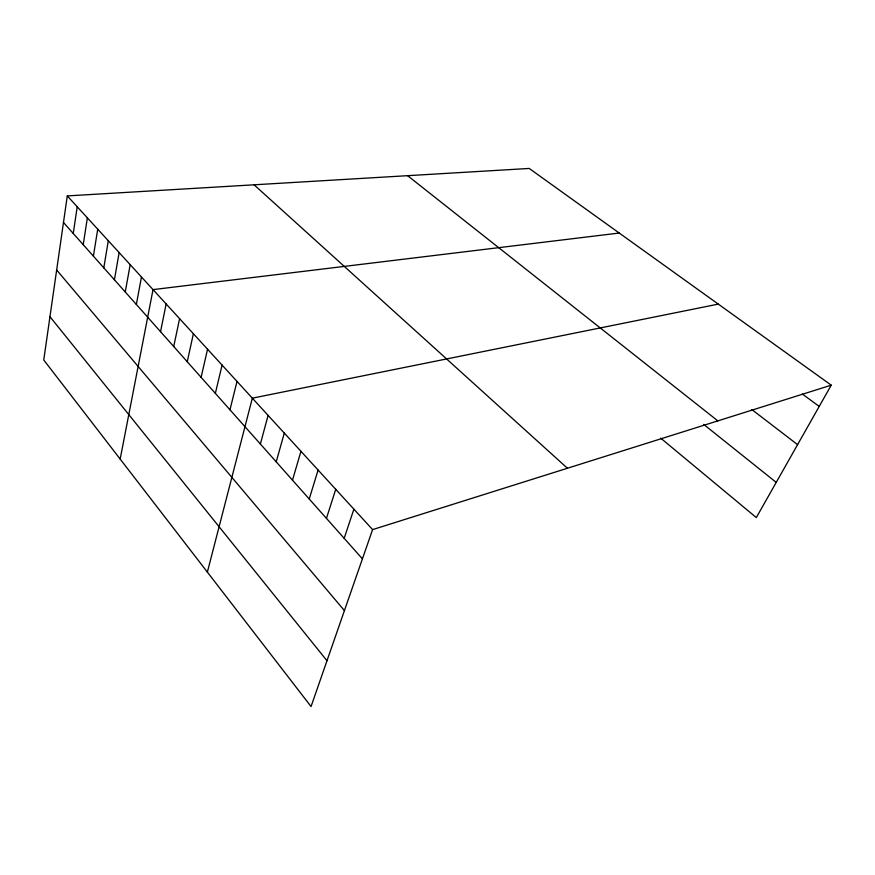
<?xml version="1.0" encoding="UTF-8"?>
<svg xmlns="http://www.w3.org/2000/svg" width="875" height="875" viewBox="0 0 875 875"><rect width="100%" height="100%" fill="white"/><g stroke="black" fill="none" stroke-linecap="round" stroke-linejoin="round"><path stroke-width="1.31" d="M67.288 195.912L43.75 359.986L311.052 706.552L372.597 529.605L831.25 385.164L529.211 168.448L67.288 195.912L372.597 529.605M73.248 233.461L77.23 206.773M83.223 244.683L87.369 217.853M93.395 256.134L97.737 229.184M103.797 267.837L108.314 240.745M114.417 279.781L119.131 252.569M125.256 291.987L130.178 264.644M136.347 304.456L141.477 276.992M120.17 459.069L153.027 289.614L619.237 233.045M160.541 331.68L166.141 303.942M173.72 346.522L179.594 318.653M187.25 361.736L193.386 333.725M201.119 377.344L207.55 349.202M215.348 393.367L222.086 365.094M229.961 409.806L237.016 381.402M207.364 572.119L252.339 398.169L718.288 304.106M260.378 444.03L268.1 415.384M276.216 461.847L284.298 433.092M292.491 480.167L300.956 451.292M309.236 499.002L318.095 470.028M326.452 518.383L335.727 489.3M344.181 538.322L353.894 509.152M831.25 385.164L756.317 517.573L660.691 438.134M802.43 394.089L819.219 406.427M751.877 409.577L797.584 444.642M407.608 175.678L717.839 420.886M703.686 424.397L776.223 482.398M254.078 184.8L567.427 468.245M63.481 222.469L362.425 558.852M56.656 270.003L344.422 610.608M49.962 316.706L326.987 660.734"/></g></svg>
